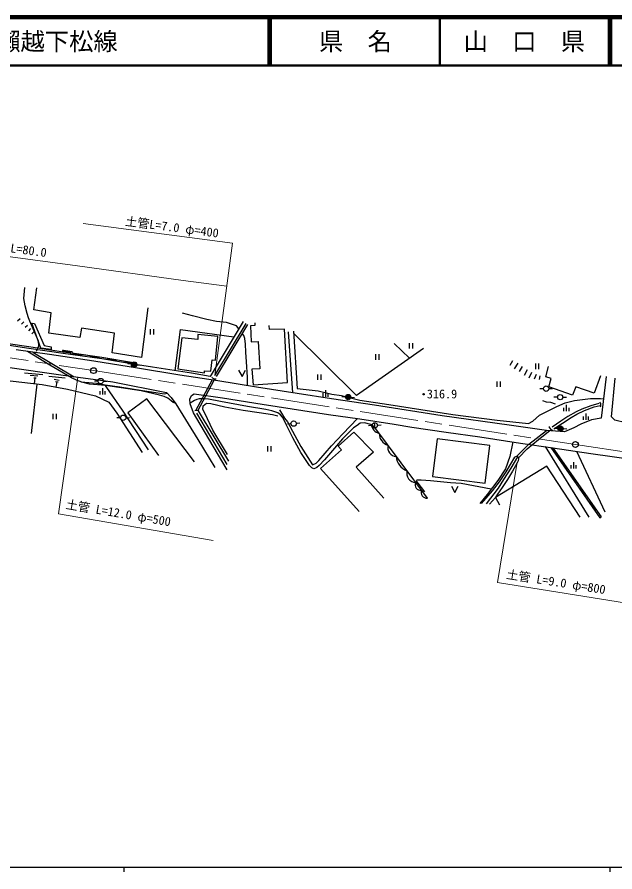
# Model space of a CAD drawing. Units: millimetres, scale not verified. Extents: x 40000 to 680000, y 20000 to 380000.
# Drawn here: x 246036 to 369009, y 204000 to 380000 of the extents above; entities that cross this region are included whole.
import ezdxf
from ezdxf.enums import TextEntityAlignment as Align

# ---------------------------------------------------------------- set-up
doc = ezdxf.new("R2010")
doc.units = ezdxf.units.MM
doc.header["$LTSCALE"] = 1000
doc.linetypes.add('CHAIN', pattern=[18.5, 12, -1.5, 3.5, -1.5])
for name, color, linetype, lineweight in [('M-BGD', 7, 'Continuous', 25), ('M-BMK', 2, 'CHAIN', 13), ('M-BMK-SRVR', 3, 'Continuous', 25), ('M-STR-HTXT', 7, 'Continuous', 13), ('M-TTL', 2, 'Continuous', 140), ('M-TTL-BAND', 7, 'Continuous', 25), ('M-TTL-LINE', 7, 'Continuous', 50)]:
    doc.layers.add(name, color=color, linetype=linetype, lineweight=lineweight)
doc.layers.add('M-TTL-TXT', color=7, linetype='Continuous')
doc.styles.add('ＭＳ ゴシック', font='')
doc.styles.get('ＭＳ ゴシック').set_extended_font_data('MS Gothic')

# ---------------------------------------------------------------- blocks, each defined once
blk = doc.blocks.new('DOSEI')
at = {"layer": 'M-BGD'}
blk.add_hatch(color=256, dxfattribs=at).paths.add_polyline_path([(-550, 0, 1), (550, 0, 1)])
for p, q in [((-550, 0), (-1300, 0)), ((550, 0), (1300, 0))]:
    blk.add_line(p, q, dxfattribs=at)
blk.add_circle((0, 0), 550, dxfattribs=at)

msp = doc.modelspace()

# ---------------------------------------------------------------- hatches: boundary and pattern name
at = {"layer": 'M-BGD'}
for points in [[(255608, 311328), (255405, 311358), (255361, 311061), (255565, 311031), (257016, 310825), (257058, 311122)], [(257526, 310753), (257476, 310457), (259259, 310204), (259309, 310500)], [(261092, 310247), (261042, 309951), (262824, 309698), (262875, 309994)], [(264652, 309708), (264602, 309413), (266376, 309110), (266427, 309406)], [(268201, 309104), (268151, 308808), (269925, 308506), (269975, 308802)], [(356234, 291340), (355827, 291399), (356657, 290210), (356903, 290382)], [(357933, 288906), (357687, 288734), (358717, 287258), (358963, 287430)], [(359993, 285954), (359747, 285782), (360777, 284306), (361023, 284477)], [(361807, 282830), (362838, 281354), (363084, 281525), (362054, 283001)], [(364114, 280049), (363868, 279878), (364898, 278402), (365144, 278573)]]:
    msp.add_hatch(color=256, dxfattribs=at).paths.add_polyline_path(points)

# ---------------------------------------------------------------- linework, layer by layer
for p, q in [((246093, 317432), (246649, 317970)), ((246926, 316795), (247393, 317283)), ((286718, 306230), (293175, 316904)), ((247696, 316144), (248141, 316583)), ((248458, 315407), (248880, 315886)), ((249061, 314798), (249576, 315252)), ((273423, 315737), (273423, 314619)), ((274090, 315737), (274090, 314619)), ((287060, 306023), (293517, 316697)), ((301829, 315204), (302715, 302647)), ((326788, 309773), (323591, 312812)), ((326713, 312863), (326713, 311745)), ((327380, 312863), (327380, 311745)), ((249276, 311023), (257778, 305949)), ((255405, 311358), (255361, 311061)), ((257016, 310825), (256974, 310528)), ((257016, 310825), (257058, 311122)), ((257355, 311080), (257313, 310783)), ((257526, 310753), (257476, 310457)), ((259309, 310500), (259259, 310204)), ((261092, 310247), (261042, 309951)), ((262875, 309994), (262824, 309698)), ((319772, 310573), (319772, 309455)), ((320439, 310573), (320439, 309455)), ((264652, 309708), (264602, 309413)), ((266427, 309406), (266376, 309110)), ((268201, 309104), (268151, 308808)), ((269975, 308802), (269925, 308506)), ((347447, 308317), (347999, 309263)), ((348364, 307565), (349100, 308761)), ((349378, 307009), (350017, 308063)), ((352656, 308659), (352656, 307541)), ((353323, 308659), (353323, 307541)), ((247588, 306777), (251357, 306403)), ((248695, 306273), (250289, 306120)), ((307848, 306436), (307848, 305318)), ((308514, 306436), (308514, 305318)), ((350391, 306263), (351027, 307444)), ((351392, 305698), (351925, 306868)), ((352496, 305488), (352900, 306464)), ((249449, 305741), (249955, 305736)), ((249702, 305739), (249562, 304512)), ((252580, 306062), (255939, 305721)), ((253668, 305418), (254696, 305260)), ((253930, 304960), (254492, 304873)), ((254211, 304917), (254020, 303832)), ((262677, 305062), (261927, 305062)), ((263777, 305062), (264527, 305062)), ((282771, 298972), (286249, 305417)), ((283216, 298954), (286601, 305227)), ((344741, 304960), (344741, 303842)), ((345408, 304960), (345408, 303842)), ((353471, 305377), (353638, 306154)), ((250076, 304454), (248927, 294246)), ((263107, 302295), (263107, 302992)), ((263640, 302295), (263640, 303624)), ((264173, 302295), (264173, 302992)), ((309524, 301844), (309524, 303172)), ((354318, 303487), (353568, 303477)), ((355418, 303503), (356167, 303513)), ((308991, 301844), (308991, 302541)), ((310057, 301844), (310057, 302541)), ((357203, 301741), (356454, 301731)), ((358303, 301757), (359053, 301767)), ((358523, 298843), (358523, 299540)), ((359057, 298843), (359057, 300172)), ((359590, 298843), (359590, 299540)), ((253405, 298316), (253405, 297198)), ((254072, 298316), (254072, 297198)), ((267325, 297486), (266576, 297463)), ((268425, 297519), (269174, 297543)), ((289250, 287853), (283034, 298447)), ((362533, 297046), (362533, 297743)), ((363066, 297046), (363066, 298374)), ((363600, 297046), (363600, 297743)), ((302382, 296246), (301637, 296158)), ((303474, 296376), (304219, 296464)), ((319079, 295893), (318330, 295840)), ((319665, 295382), (319589, 296480)), ((320176, 295969), (320924, 296021)), ((297535, 291667), (297535, 290549)), ((298202, 291667), (298202, 290549)), ((363703, 277016), (354743, 291555)), ((355827, 291399), (365928, 276925)), ((356234, 291340), (366174, 277097)), ((361116, 290610), (366910, 278152)), ((356657, 290210), (356903, 290382)), ((357687, 288734), (357933, 288906)), ((358717, 287258), (358963, 287430)), ((359998, 287035), (359998, 287732)), ((360532, 287035), (360532, 288363)), ((361065, 287035), (361065, 287732)), ((359747, 285782), (359993, 285954)), ((360777, 284306), (361023, 284477)), ((361807, 282830), (362054, 283001)), ((344417, 281108), (345262, 279551)), ((362838, 281354), (363084, 281525)), ((363868, 279878), (364114, 280049)), ((364898, 278402), (365144, 278573)), ((365928, 276925), (366174, 277097))]:
    msp.add_line(p, q, dxfattribs=at)
for points in [[(250022, 311239), (250477, 312329), (250424, 313264), (248667, 317382), (248379, 318092), (248073, 319001), (247680, 320570), (247417, 322066), (247629, 324293)], [(272950, 320118), (271638, 309913), (265570, 310849), (266051, 314926), (259315, 315935), (258965, 314051), (252578, 314927), (253036, 319084), (249454, 319730), (250124, 324253)], [(291619, 315805), (291135, 316445), (289113, 317088), (287083, 317347), (285066, 317769), (282136, 318466), (280086, 319057)], [(269925, 308506), (263433, 309612), (255522, 310734), (248435, 311783), (240317, 312967), (231581, 314255), (223511, 315561), (215257, 316886), (209384, 317863), (206961, 318121), (206878, 317541)], [(292520, 317315), (285777, 306018), (281899, 306655), (273905, 307911), (269925, 308506)], [(294922, 317084), (294953, 316509), (294076, 316423), (294215, 313159), (295618, 313223), (295989, 307580), (294326, 307534), (294614, 304303), (301691, 304752), (301068, 315720), (297928, 315659), (297893, 316527)], [(278537, 307183), (279638, 315710), (290632, 314152)], [(302867, 315349), (303660, 303502), (307998, 303048), (310770, 302393), (312747, 302113)], [(269975, 308802), (263479, 309908), (255565, 311031), (248479, 312080), (240360, 313264), (231627, 314552)], [(293460, 304083), (293433, 305835), (293216, 309023), (293099, 311001), (293032, 312685), (292897, 313805), (292647, 314445), (292374, 314807)], [(329655, 311795), (315881, 302079), (302896, 314917)], [(229771, 297019), (221185, 303147), (213964, 308310), (213163, 309051), (213241, 309343), (213801, 309524), (222732, 310249), (233059, 309464), (244084, 307890), (255042, 306311), (265715, 304900), (276801, 302692), (277751, 301705), (278661, 300341), (283248, 293028), (286711, 287264)], [(367234, 306027), (366160, 297411), (364177, 297080), (361974, 296200), (360537, 295437), (358666, 294611), (354933, 294904), (347256, 295964), (333496, 297931), (319540, 300065), (310677, 301396), (303682, 302500), (295262, 303779), (287319, 305119), (279525, 306297), (270794, 307727), (261804, 309190), (252721, 310528), (245830, 311519)], [(273033, 290892), (267725, 299037), (264467, 303742), (264219, 304128), (260960, 304431), (259382, 304855), (258286, 305241), (257195, 305739), (252776, 308320), (248187, 311180)], [(257016, 310825), (255565, 311031), (255361, 311061)], [(257355, 311080), (255608, 311328), (255405, 311358)], [(269975, 308802), (263479, 309908), (257313, 310783)], [(213964, 308310), (219411, 307373), (229039, 306545), (240946, 305497), (251214, 304324), (256400, 303415), (262159, 302014), (264916, 300697), (266567, 298454), (271745, 290332)], [(366065, 306114), (364777, 302586), (360965, 303872), (360258, 302142), (355435, 303857), (355872, 305577), (354816, 305951), (355380, 308067)], [(291592, 307324), (292308, 306029), (293024, 307324)], [(259189, 304923), (262392, 304606), (264170, 304270), (267184, 303853), (271807, 303101), (274590, 302729), (276268, 302449), (276944, 302543)], [(286963, 305437), (286650, 305454), (286377, 305558), (286232, 305738), (286132, 305885)], [(385507, 293374), (379218, 294707), (375857, 295561), (371229, 296494), (369022, 296979), (368340, 297689), (369062, 305690)], [(278554, 300502), (278128, 300621), (277717, 300959), (277074, 301521), (276275, 301909), (275308, 302170), (271579, 303016), (264219, 304128)], [(282543, 288437), (272729, 301380), (268839, 298538), (275120, 289764)], [(289230, 286784), (283681, 296190), (282332, 298550), (281668, 300339), (281586, 301324), (281943, 302060), (282473, 302412), (288274, 301623), (296428, 300308), (302593, 299374), (310101, 298197), (316547, 297284), (323602, 296190), (327209, 295563), (334288, 294573), (341198, 293545), (349563, 292301), (356234, 291340), (364078, 290167), (372857, 288909)], [(330442, 280925), (319637, 295470), (318834, 296098), (317467, 296448), (316639, 296359), (316017, 295931), (315249, 295445), (312951, 293149), (309272, 288837), (308203, 287643), (307708, 287260), (307445, 287111), (307077, 287020), (306644, 287226), (306154, 287662), (304395, 290381), (302755, 293373), (301452, 296014), (300914, 297123), (300626, 297628), (300216, 298117), (299646, 298517), (298419, 298936), (297185, 299175), (293408, 299820), (287865, 300834), (285386, 301343), (284554, 301434), (283520, 301390), (283032, 301250), (282542, 301038), (281651, 300538)], [(312747, 302113), (316530, 301159), (322487, 300203), (335650, 298185), (344800, 297022), (351244, 296337), (352103, 296784), (353485, 298047), (357052, 299835), (358798, 300579), (360678, 301046), (364014, 301475), (366029, 301483), (366658, 301404)], [(289322, 289927), (286320, 294947), (284649, 298438), (284273, 299194), (284312, 299971), (284989, 300537), (285904, 300464), (288754, 299729), (292564, 299072), (295812, 298560), (298608, 298149), (299674, 297921)], [(356813, 300317), (355810, 300626), (354940, 300708), (354198, 300959)], [(365722, 300473), (364093, 299993), (362216, 299283), (361010, 298734), (359348, 297749), (357893, 296803), (356074, 295562)], [(356440, 295248), (359983, 297556), (361202, 298237), (362777, 298970), (364749, 299776), (365957, 300046)], [(366011, 299767), (366141, 299914), (366116, 300458), (365937, 300705)], [(289590, 288599), (283361, 298908), (283071, 298999), (282576, 298955)], [(299990, 299121), (300610, 298117), (301067, 297392), (301670, 296661), (303189, 293825), (304433, 291583), (305811, 289325), (306819, 287782), (307557, 288143), (308086, 288696), (310686, 291699), (313012, 294203), (316078, 297350)], [(356261, 294903), (356006, 294981), (355554, 295466), (355536, 295715)], [(316403, 278208), (308437, 287046), (312776, 290877), (312060, 291655), (315337, 294536), (319340, 290455), (315799, 287330), (321451, 280946)], [(348755, 289540), (351319, 292048), (354933, 294904)], [(349147, 289248), (350972, 291105), (353308, 293054), (355640, 294849)], [(347988, 292535), (347403, 289499), (346483, 287011), (344913, 284591), (342704, 281715), (341231, 279819)], [(348342, 289381), (346603, 286372), (345176, 284342), (343777, 282475), (342454, 280948), (341483, 279842)], [(342628, 279809), (345097, 283018), (346195, 284772), (347663, 287157), (349013, 289492)], [(348342, 289381), (348597, 289514), (348913, 289565), (349112, 289418), (349182, 289079), (349112, 288661), (348933, 288202), (347964, 286525), (346924, 284784), (345824, 283145), (344847, 281748), (344417, 281108), (343236, 279745)], [(361886, 277044), (355041, 287561), (344417, 281108)], [(343564, 282835), (337396, 283943), (335188, 284116), (331058, 284487), (329128, 284653), (328307, 284656), (328114, 284595), (328178, 284366), (328456, 284018), (329857, 282233)], [(335365, 283402), (336081, 282107), (336797, 283402)]]:
    msp.add_lwpolyline(points, dxfattribs=at)
for points in [[(249597, 316907), (251613, 312386), (253072, 312123), (253008, 311575), (250948, 311854), (249043, 316984)], [(285905, 307092), (286170, 309421), (286829, 309394), (287326, 314220), (283190, 314647), (283213, 313604), (279925, 313966), (279120, 307548), (284553, 306751), (284609, 307168)], [(331484, 285432), (342296, 284049), (343285, 291786), (332473, 293169)]]:
    msp.add_lwpolyline(points, close=True, dxfattribs=at)
for centre, radius in [((263227, 305062), 550), ((354868, 303495), 550), ((329645, 302344), 150), ((357753, 301749), 550), ((267875, 297503), 550), ((302928, 296311), 550), ((319627, 295931), 550)]:
    msp.add_circle(centre, radius, dxfattribs=at)
for centre, radius, start, end in [((321178, 296584), 2394, 191.71298, 254.039), ((323161, 294335), 2642, 181.1524, 252.06364), ((324090, 291359), 1802, 165.12912, 268.08691), ((327427, 289778), 3405, 183.71336, 249.50268), ((328123, 286117), 1946, 165.9669, 267.24914), ((328987, 283680), 1077, 152.74585, 280.47019), ((330422, 282226), 1301, 162.33556, 270.88047)]:
    msp.add_arc(centre, radius, start, end, dxfattribs=at)
at = {"layer": 'M-BMK'}
msp.add_lwpolyline([(66518, 281235), (147032, 303626), (154789, 305631), (160192, 307025), (162767, 307382), (169169, 308681), (189901, 313091), (198181, 314486), (205502, 314922), (213607, 314486), (218139, 313876), (261765, 307214), (360883, 291989), (460024, 277135)], dxfattribs=at)
at = {"layer": 'M-BMK-SRVR'}
for centre in [(261765, 307214), (360883, 291989)]:
    msp.add_circle(centre, 600, dxfattribs=at)
at = {"layer": 'M-STR-HTXT'}
for points in [[(286718, 306230), (290326, 333442), (259616, 337503)], [(209447, 334897), (220514, 333927), (234400, 332043), (258457, 328777), (280190, 325793), (289154, 324605)], [(258554, 305846), (254572, 277703), (286376, 272251)], [(348806, 287981), (344827, 263573), (373093, 259052)]]:
    msp.add_lwpolyline(points, dxfattribs=at)
at = {"layer": 'M-TTL'}
msp.add_line((680000, 380000), (40000, 380000), dxfattribs=at)
at = {"layer": 'M-TTL-BAND'}
for p, q in [((40000, 205000), (579000, 205000)), ((268000, 205000), (268000, 204000)), ((368000, 205000), (368000, 204000))]:
    msp.add_line(p, q, dxfattribs=at)
at = {"layer": 'M-TTL-LINE'}
for p, q in [((297750, 380000), (297750, 370000)), ((298250, 380000), (298250, 370000)), ((333000, 380000), (333000, 370000)), ((367750, 380000), (367750, 370000)), ((368250, 380000), (368250, 370000)), ((40000, 370000), (680000, 370000))]:
    msp.add_line(p, q, dxfattribs=at)

# ---------------------------------------------------------------- block references
for p, rotation in [((270109, 308479), 175.12329), ((314140, 301762), 177.13593), ((357820, 295279), 178.69064)]:
    msp.add_blockref('DOSEI', p, dxfattribs=dict(rotation=rotation))

# ---------------------------------------------------------------- texts
at = {"layer": 'M-BGD', "style": 'ＭＳ ゴシック'}
msp.add_text('316.9', height=1833, dxfattribs=at).set_placement((330331, 300948), align=Align.BOTTOM_LEFT)
at = {"layer": 'M-STR-HTXT', "style": 'ＭＳ ゴシック'}
for s, rotation, p in [('土管L=7.0 φ=400', 352.468, (268104, 336587)), ('側溝 L=80.0', 352.268, (238300, 331883)), ('土管 L=12.0 φ=500', 350.271, (255840, 278304)), ('土管 L=9.0 φ=800', 350.913, (346488, 263899))]:
    msp.add_text(s, height=1833, rotation=rotation, dxfattribs=at).set_placement(p, align=Align.BOTTOM_LEFT)
at = {"layer": 'M-TTL-TXT', "style": 'ＭＳ ゴシック'}
msp.add_text('一般県道\u3000獺越下松線', height=3666, dxfattribs=at).set_placement((216734, 375000), align=Align.MIDDLE_LEFT)
for s, p in [('県\u3000名', (315625, 375000)), ('山\u3000口\u3000県', (350375, 375000))]:
    msp.add_text(s, height=3666, dxfattribs=at).set_placement(p, align=Align.MIDDLE_CENTER)

doc.saveas('drawing.dxf')
